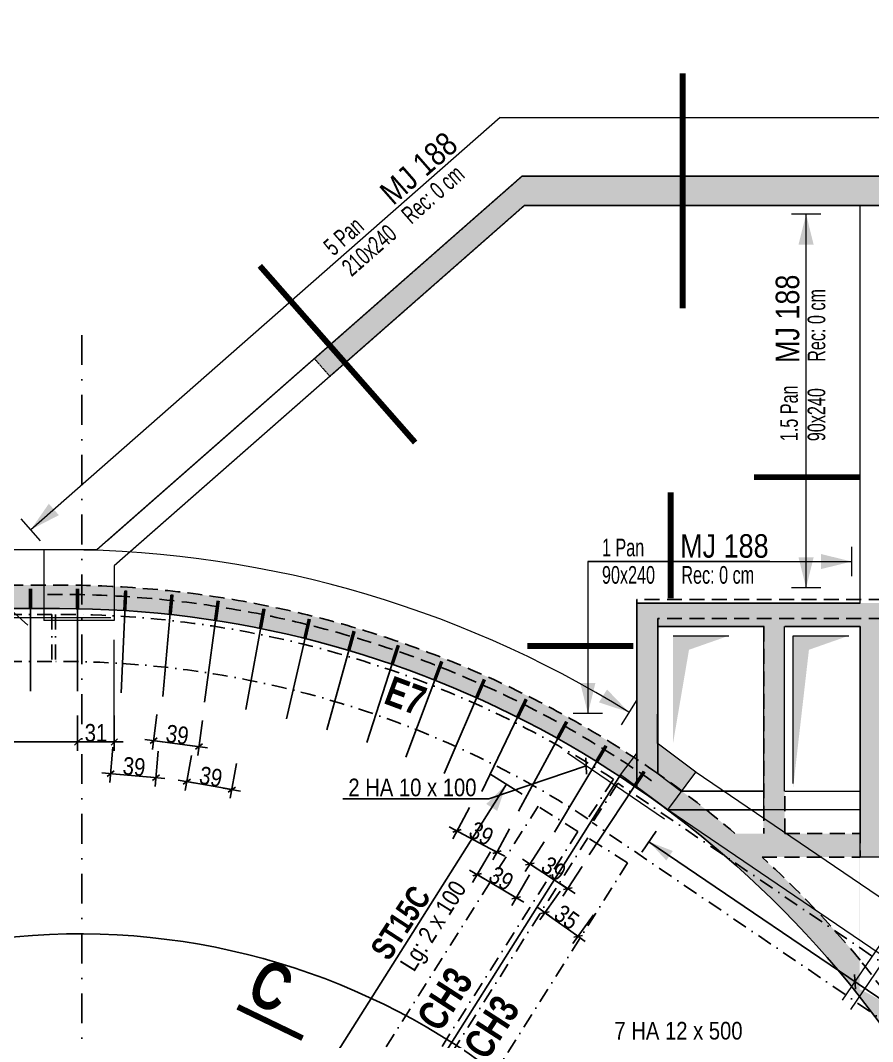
# Model space of a CAD drawing. Header units: metres. Extents: x 33574 to 39801, y -147554 to -143354.
# Drawn here: x 37489 to 38213, y -145868 to -144999 of the extents above; entities that cross this region are included whole.
import ezdxf
from ezdxf.enums import TextEntityAlignment as Align

# ---------------------------------------------------------------- set-up
doc = ezdxf.new("R2010")
doc.units = ezdxf.units.M
doc.header["$PDMODE"] = 65
for name, pattern in [('CACHEx2', [19.049999999999997, 12.7, -6.35]), ('INTERROMPU2', [9.524999999999999, 6.35, -3.175]), ('TIRETPTX2', [50.8, 25.4, -12.7, 0, -12.7])]:
    doc.linetypes.add(name, pattern=pattern)
for name, color, linetype in [('01_cote_gen', 4, 'Continuous'), ('01_isolant ext', 2, 'TIRETPTX2'), ('01_linteaux', 3, 'Continuous'), ('01_murs_coup', 5, 'Continuous'), ('01_murs_sup', 2, 'INTERROMPU2'), ('01_poch_murs', 251, 'Continuous'), ('01_texte', 230, 'Continuous'), ('AA_COTES', 2, 'Continuous')]:
    doc.layers.add(name, color=color, linetype=linetype)
doc.layers.add('C ANNOTATIONS-prestations', color=7, linetype='Continuous', lineweight=5)
doc.styles.add('ARIAL NA', font='ARIALN.TTF')
doc.styles.add('impact', font='impact.ttf')
doc.styles.add('PATIO', font='ARIALN.TTF')
doc.styles.add('STYLE2', font='ARIALN.TTF')
doc.dimstyles.new('JB50', dxfattribs={"dimscale": 0.1, "dimtxt": 150, "dimasz": 15, "dimexe": 0.1, "dimexo": 0.1, "dimgap": 0.09, "dimtad": 1, "dimdec": 1, "dimdsep": 46, "dimtxsty": 'STYLE2', "dimblk1": 'BOND_G', "dimblk2": 'BOND_D', "dimsah": 1, "dimcen": 1.5, "dimdle": 0.01, "dimse1": 1, "dimse2": 1, "dimclrd": 4, "dimclre": 2, "dimclrt": 6, "dimazin": 2, "dimtfac": 2.333333333333333, "dimtdec": 1, "dimtix": 1, "dimtmove": 2, "dimatfit": 3, "dimldrblk": 'BOND_G', "dimfxl": 1, "dimtolj": 1, "dimtzin": 0, "dimarcsym": 0})
pattern_1 = [(135, (1211.661501504375, -135886.3766936216), (-11.22532015133644, 8.881784197001252e-16), [7.9375, -7.9375])]

# ---------------------------------------------------------------- blocks, each defined once
blk = doc.blocks.new('BOND_G')
at = {"layer": 'AA_COTES', "color": 0}
for p, q in [((0, -5), (0, 14.99999999999999)), ((5, 0), (-5, 0)), ((1.767766952966312, 1.767766952966312), (-1.767766952966426, -1.767766952966426))]:
    blk.add_line(p, q, dxfattribs=at)
blk = doc.blocks.new('BOND_D')
at = {"layer": 'AA_COTES', "color": 0}
for p, q in [((5, 0), (-5, 0)), ((-1.767766952966312, -1.767766952966312), (1.767766952966426, 1.767766952966426)), ((0, 5), (0, -15))]:
    blk.add_line(p, q, dxfattribs=at)
blk = doc.blocks.new('*D352')
at = {"layer": '01_cote_gen', "color": 4, "lineweight": -2, "transparency": 16777216}
blk.add_line((37961.86803673501, -145777.2221857964), (37936.07019802319, -145758.8036178509), dxfattribs=at)
at = {"layer": 'DEFPOINTS', "color": 0, "lineweight": 0, "transparency": 16777216}
for p in [(37985.71018617513, -145686.6942321989), (38013.94960392883, -145706.8559845242), (37934.84940850225, -145757.932025661)]:
    blk.add_point(p, dxfattribs=at)
at = {"layer": '01_cote_gen', "color": 4, "lineweight": -2, "transparency": 16777216, "xscale": 1.5, "yscale": 1.5, "zscale": 1.5}
for name, p, rotation in [('BOND_D', (37934.84940850225, -145757.932025661), 144.4747652420987), ('BOND_G', (37963.08882625595, -145778.0937779863), 324.4747652420987)]:
    blk.add_blockref(name, p, dxfattribs=dict(at, rotation=rotation))
at = {"layer": '01_cote_gen', "color": 6, "lineweight": 0, "transparency": 16777216, "insert": (37953.42446121715, -145761.7725555557), "char_height": 15, "attachment_point": 5, "rotation": 324.4747652420987, "style": 'STYLE2'}
blk.add_mtext('\\A1;35', dxfattribs=at)
blk = doc.blocks.new('*D353')
at = {"layer": '01_cote_gen', "color": 4, "lineweight": -2, "transparency": 16777216}
blk.add_line((37953.02497987728, -145736.7204692003), (37923.32100786306, -145717.3540838505), dxfattribs=at)
at = {"layer": 'DEFPOINTS', "color": 0, "lineweight": 0, "transparency": 16777216}
for p in [(37973.32435773886, -145637.9129558786), (38005.54138489522, -145658.9178020465), (37922.06448029199, -145716.5348534414)]:
    blk.add_point(p, dxfattribs=at)
at = {"layer": '01_cote_gen', "color": 4, "lineweight": -2, "transparency": 16777216, "xscale": 1.5, "yscale": 1.5, "zscale": 1.5}
for name, p, rotation in [('BOND_D', (37922.06448029199, -145716.5348534414), 146.8964676668172), ('BOND_G', (37954.28150744834, -145737.5396996093), 326.8964676668172)]:
    blk.add_blockref(name, p, dxfattribs=dict(at, rotation=rotation))
at = {"layer": '01_cote_gen', "color": 6, "lineweight": 0, "transparency": 16777216, "insert": (37942.36067842851, -145720.6142469988), "char_height": 15, "attachment_point": 5, "rotation": 326.8964676668173, "style": 'STYLE2'}
blk.add_mtext('\\A1;39', dxfattribs=at)
blk = doc.blocks.new('*D354')
at = {"layer": '01_cote_gen', "color": 4, "lineweight": -2, "transparency": 16777216}
blk.add_line((37909.16623249025, -145744.5232393759), (37878.57659323331, -145726.4648296545), dxfattribs=at)
at = {"layer": 'DEFPOINTS', "color": 0, "lineweight": 0, "transparency": 16777216}
for p in [(37945.65705329279, -145609.8847695616), (37978.83011130814, -145629.4682850232), (37877.2848838541, -145725.7022767844)]:
    blk.add_point(p, dxfattribs=at)
at = {"layer": '01_cote_gen', "color": 4, "lineweight": -2, "transparency": 16777216, "xscale": 1.5, "yscale": 1.5, "zscale": 1.5}
for name, p, rotation in [('BOND_D', (37877.2848838541, -145725.7022767844), 149.4447773446057), ('BOND_G', (37910.45794186946, -145745.285792246), 329.4447773446057)]:
    blk.add_blockref(name, p, dxfattribs=dict(at, rotation=rotation))
at = {"layer": '01_cote_gen', "color": 6, "lineweight": 0, "transparency": 16777216, "insert": (37897.76937715081, -145728.8911650889), "char_height": 15, "attachment_point": 5, "rotation": 329.4447773446057, "style": 'STYLE2'}
blk.add_mtext('\\A1;39', dxfattribs=at)
blk = doc.blocks.new('*D355')
at = {"layer": '01_cote_gen', "color": 4, "lineweight": -2, "transparency": 16777216}
blk.add_line((37892.92386058018, -145705.8018403956), (37861.53712863813, -145689.1020683229), dxfattribs=at)
at = {"layer": 'DEFPOINTS', "color": 0, "lineweight": 0, "transparency": 16777216}
for p in [(37911.62186869767, -145591.7758493261), (37945.65705329278, -145609.8847695616), (37860.2129023116, -145688.3974942415)]:
    blk.add_point(p, dxfattribs=at)
at = {"layer": '01_cote_gen', "color": 4, "lineweight": -2, "transparency": 16777216, "xscale": 1.5, "yscale": 1.5, "zscale": 1.5}
for name, p, rotation in [('BOND_D', (37860.2129023116, -145688.3974942415), 151.9841334175832), ('BOND_G', (37894.24808690671, -145706.506414477), 331.9841334175832)]:
    blk.add_blockref(name, p, dxfattribs=dict(at, rotation=rotation))
at = {"layer": '01_cote_gen', "color": 6, "lineweight": 0, "transparency": 16777216, "insert": (37880.83208699166, -145690.6828670818), "char_height": 15, "attachment_point": 5, "rotation": 331.9841334175832, "style": 'STYLE2'}
blk.add_mtext('\\A1;39', dxfattribs=at)
blk = doc.blocks.new('*D360')
at = {"layer": '01_cote_gen', "color": 4, "lineweight": -2, "transparency": 16777216}
blk.add_line((37567.34551352389, -145612.7656029318), (37539.12437270007, -145612.7656029318), dxfattribs=at)
at = {"layer": 'DEFPOINTS', "color": 0, "lineweight": 0, "transparency": 16777216}
for p in [(37568.84551352389, -145509.38629484), (37537.62437270007, -145525.941305963), (37537.62437270007, -145612.7656029318)]:
    blk.add_point(p, dxfattribs=at)
at = {"layer": '01_cote_gen', "color": 4, "lineweight": -2, "transparency": 16777216, "xscale": 1.5, "yscale": 1.5, "zscale": 1.5, "rotation": 180}
blk.add_blockref('BOND_D', (37537.62437270007, -145612.7656029318), dxfattribs=at)
at = {"layer": '01_cote_gen', "color": 4, "lineweight": -2, "transparency": 16777216, "xscale": 1.5, "yscale": 1.5, "zscale": 1.5}
blk.add_blockref('BOND_G', (37568.84551352389, -145612.7656029318), dxfattribs=at)
at = {"layer": '01_cote_gen', "color": 6, "lineweight": 0, "transparency": 16777216, "insert": (37553.23494311198, -145605.098008116), "char_height": 15, "attachment_point": 5, "style": 'STYLE2'}
blk.add_mtext('\\A1;31', dxfattribs=at)
blk = doc.blocks.new('*D361')
at = {"layer": '01_cote_gen', "color": 4, "lineweight": -2, "transparency": 16777216}
blk.add_line((37536.12437270007, -145612.7656029318), (36939.12437270005, -145612.7656029318), dxfattribs=at)
at = {"layer": 'DEFPOINTS', "color": 0, "lineweight": 0, "transparency": 16777216}
for p in [(36937.62437270005, -145515.9726111051), (37537.62437270007, -145531.478282251), (36937.62437270005, -145612.7656029318)]:
    blk.add_point(p, dxfattribs=at)
at = {"layer": '01_cote_gen', "color": 4, "lineweight": -2, "transparency": 16777216, "xscale": 1.5, "yscale": 1.5, "zscale": 1.5, "rotation": 180}
blk.add_blockref('BOND_D', (36937.62437270005, -145612.7656029318), dxfattribs=at)
at = {"layer": '01_cote_gen', "color": 4, "lineweight": -2, "transparency": 16777216, "xscale": 1.5, "yscale": 1.5, "zscale": 1.5}
blk.add_blockref('BOND_G', (37537.62437270007, -145612.7656029318), dxfattribs=at)
at = {"layer": '01_cote_gen', "color": 6, "lineweight": 0, "transparency": 16777216, "insert": (37256.31513131836, -145605.098008116), "char_height": 15, "attachment_point": 5, "style": 'STYLE2'}
blk.add_mtext('\\A1;15x40', dxfattribs=at)
blk = doc.blocks.new('*D362')
at = {"layer": '01_cote_gen', "color": 4, "lineweight": -2, "transparency": 16777216}
blk.add_line((37602.81832350318, -145642.9491578297), (37567.23206705535, -145639.8665457558), dxfattribs=at)
at = {"layer": 'DEFPOINTS', "color": 0, "lineweight": 0, "transparency": 16777216}
for p in [(37577.74839591766, -145501.082927745), (37616.32345982516, -145504.4244412848), (37565.73766332552, -145639.7370950228)]:
    blk.add_point(p, dxfattribs=at)
at = {"layer": '01_cote_gen', "color": 4, "lineweight": -2, "transparency": 16777216, "xscale": 1.5, "yscale": 1.5, "zscale": 1.5}
for name, p, rotation in [('BOND_D', (37565.73766332552, -145639.7370950228), 175.049187790571), ('BOND_G', (37604.31272723302, -145643.0786085626), 355.049187790571)]:
    blk.add_blockref(name, p, dxfattribs=dict(at, rotation=rotation))
at = {"layer": '01_cote_gen', "color": 6, "lineweight": 0, "transparency": 16777216, "insert": (37585.68691245863, -145633.7688635983), "char_height": 15, "attachment_point": 5, "rotation": 355.04918779057095, "style": 'STYLE2'}
blk.add_mtext('\\A1;39', dxfattribs=at)
blk = doc.blocks.new('*D363')
at = {"layer": '01_cote_gen', "color": 4, "lineweight": -2, "transparency": 16777216}
blk.add_line((37639.25003725304, -145616.5638594317), (37603.65273712875, -145611.8644678828), dxfattribs=at)
at = {"layer": 'DEFPOINTS', "color": 0, "lineweight": 0, "transparency": 16777216}
for p in [(37616.32345982516, -145504.4244412848), (37654.89495467005, -145509.5164723172), (37602.16563976845, -145611.6681481411)]:
    blk.add_point(p, dxfattribs=at)
at = {"layer": '01_cote_gen', "color": 4, "lineweight": -2, "transparency": 16777216, "xscale": 1.5, "yscale": 1.5, "zscale": 1.5}
for name, p, rotation in [('BOND_D', (37602.16563976845, -145611.6681481411), 172.4795628532207), ('BOND_G', (37640.73713461334, -145616.7601791734), 352.4795628532207)]:
    blk.add_blockref(name, p, dxfattribs=dict(at, rotation=rotation))
at = {"layer": '01_cote_gen', "color": 6, "lineweight": 0, "transparency": 16777216, "insert": (37622.45492068026, -145606.6125236503), "char_height": 15, "attachment_point": 5, "rotation": 352.47956285322067, "style": 'STYLE2'}
blk.add_mtext('\\A1;39', dxfattribs=at)
blk = doc.blocks.new('*D364')
at = {"layer": '01_cote_gen', "color": 4, "lineweight": -2, "transparency": 16777216}
blk.add_line((37667.1963864756, -145653.0603225094), (37631.98669906361, -145646.7939106034), dxfattribs=at)
at = {"layer": 'DEFPOINTS', "color": 0, "lineweight": 0, "transparency": 16777216}
for p in [(37654.89495467006, -145509.5164723171), (37693.05822963236, -145516.3085462653), (37630.50990528845, -145646.5310795823)]:
    blk.add_point(p, dxfattribs=at)
at = {"layer": '01_cote_gen', "color": 4, "lineweight": -2, "transparency": 16777216, "xscale": 1.5, "yscale": 1.5, "zscale": 1.5}
for name, p, rotation in [('BOND_D', (37630.50990528845, -145646.5310795823), 169.9084993854391), ('BOND_G', (37668.67318025076, -145653.3231535305), 349.9084993854391)]:
    blk.add_blockref(name, p, dxfattribs=dict(at, rotation=rotation))
at = {"layer": '01_cote_gen', "color": 6, "lineweight": 0, "transparency": 16777216, "insert": (37650.93506395284, -145642.3781456934), "char_height": 15, "attachment_point": 5, "rotation": 349.9084993854391, "style": 'STYLE2'}
blk.add_mtext('\\A1;39', dxfattribs=at)

msp = doc.modelspace()

# ---------------------------------------------------------------- hatches: boundary and pattern name
at = {"layer": '01_murs_sup', "ltscale": 3}
h = msp.add_hatch(dxfattribs=at)
h.set_pattern_fill('DASH', color=256, scale=2.5, angle=135)
h.set_pattern_definition(pattern_1)
edge = h.paths.add_edge_path()
edge.add_line((38619.85975942877, -145131.6349017622), (38592.8597559124, -145131.6349017622))
edge.add_line((38592.8597559124, -145131.6349017622), (38592.85976770975, -144596.6220185353))
edge.add_arc((38581.83640637679, -144567.6481422858), 30.99999999998138, 200.7835595957978, 290.8297495042634, ccw=False)
edge.add_line((38552.85365288442, -144578.6481422858), (38460.81915986918, -144578.6481422858))
edge.add_arc((38431.8364063768, -144567.6481422858), 31.00000000000336, 200.7835595958433, 339.2164404041567, ccw=False)
edge.add_line((38402.85365288442, -144578.6481422858), (38310.81915986918, -144578.6481422858))
edge.add_arc((38281.8364063768, -144567.6481422858), 31.00000000000336, 200.7835595958433, 339.2164404041567, ccw=False)
edge.add_line((38252.85365288442, -144578.6481422858), (38160.81915986918, -144578.6481422858))
edge.add_arc((38131.8364063768, -144567.6481422858), 30.99999999999303, 201.3118853197231, 339.21644040420693, ccw=False)
edge.add_line((38102.95631485799, -144578.9149215001), (38011.01984804115, -144579.7669164767))
edge.add_arc((37981.92120965551, -144569.0772371503), 31.00000000000605, 205.0617590903189, 339.8286810938205, ccw=False)
edge.add_arc((38055.65423624864, -145780.6175167353), 1202.726036363769, 94.85607431748207, 99.19121332791286)
edge.add_arc((37833.10268825421, -144587.4697053421), 30.99999999999447, 212.034883978377, 349.0964430106714, ccw=False)
edge.add_arc((38055.6542362488, -145780.6175167352), 1202.726036363719, 101.9401136610933, 106.2742133279193)
edge.add_arc((37687.67754987871, -144624.0173050652), 30.9999999999968, 219.1178839784031, 356.17944301063665, ccw=False)
edge.add_arc((38055.65423624883, -145780.6175167352), 1202.726036363716, 109.0231136610926, 113.3572133279185)
edge.add_arc((37547.86878998945, -144678.217937674), 30.99999999974383, -3.228137757105287e-10, 3.262443010306697, ccw=False)
edge.add_arc((37547.8687899892, -144678.2179376741), 31, -106.92223189973828, 0, ccw=False)
edge.add_line((37538.8455135238, -144707.8756598023), (37538.8455135238, -144722.341862265))
edge.add_arc((38055.65423624888, -145780.6175167352), 1177.726036363744, 92.05394913478762, 116.028561673013, ccw=False)
edge.add_line((38013.44394914911, -144603.6481422858), (38572.85976755482, -144603.6481422858))
edge.add_line((38572.85976755482, -144603.6481422858), (38572.8597559124, -145131.6349014186))
edge.add_line((38572.8597559124, -145131.6349014186), (38387.86683301943, -145131.6349014186))
edge.add_line((38387.86683301943, -145131.6349014186), (38387.86395860227, -145494.6348953786))
edge.add_line((38387.86395860227, -145494.6348953786), (38012.60975566173, -145494.6348953786))
edge.add_line((38012.60975566173, -145494.6348953786), (38012.60975566173, -145627.4040440309))
edge.add_arc((37522.36195200062, -146364.8041766384), 885.4952651279937, 54.972460644416515, 56.382736305045626, ccw=False)
edge.add_line((38030.60975566173, -145639.6931267724), (38030.60975566173, -145514.6348953786))
edge.add_line((38030.60975566173, -145514.6348953786), (38120.60975558187, -145514.6348953786))
edge.add_line((38120.60975558187, -145514.6348953786), (38120.60975558187, -145690.6348835175))
edge.add_line((38120.60975558187, -145690.6348835175), (38096.46789063645, -145690.6348835175))
edge.add_arc((37522.3619519998, -146364.8041766382), 885.4952651283348, 49.58310368497262, 54.97246064434233)
edge.add_arc((37522.36195199977, -146364.8041766383), 885.4952651284469, 54.9724606443451, 88.93337311106023)
edge.add_line((37538.8455135238, -145479.4623461771), (37538.8455135238, -145499.4658924054))
edge.add_arc((37522.36195199974, -146364.8041766384), 865.4952651284898, 31.885060788713417, 88.90872238282088, ccw=False)
edge.add_line((38257.26215444713, -145907.6349012024), (38387.86068825978, -145907.634901203))
edge.add_line((38387.86068825978, -145907.634901203), (38387.85705872715, -146365.9957603085))
edge.add_line((38387.85705872715, -146365.9957603085), (38407.85951696527, -146365.9957603085))
edge.add_line((38407.85951696527, -146365.9957603085), (38407.85951696527, -145758.6903359441))
edge.add_line((38407.85951696527, -145758.6903359441), (38602.45553037126, -145758.6903359441))
edge.add_line((38602.45553037126, -145758.6903359441), (38602.45553037126, -145740.6903359441))
edge.add_line((38602.45553037126, -145740.6903359441), (38407.85951696527, -145740.6903359441))
edge.add_line((38407.85951696527, -145740.6903359441), (38407.85951696527, -145147.6349014186))
edge.add_line((38407.85951696527, -145147.6349014186), (38619.85975942877, -145147.6349014186))
edge.add_line((38619.85975942877, -145147.6349014186), (38619.85975942877, -145131.6349017622))
edge = h.paths.add_edge_path(flags=16)
edge.add_line((38387.86380023217, -145507.6348953786), (38387.86108262614, -145692.597199733))
edge.add_line((38387.86108262614, -145692.597199733), (38387.86165855697, -145692.5985063117))
edge.add_line((38387.86165855697, -145692.5985063117), (38387.86298066453, -145710.6361900963))
edge.add_line((38387.86298066453, -145710.6361900963), (38387.86224820535, -145710.6348835175))
edge.add_line((38387.86224820535, -145710.6348835175), (38387.86084662988, -145887.634901203))
edge.add_line((38387.86084662988, -145887.634901203), (38268.29180603761, -145887.6349012025))
edge.add_arc((38147.56387337932, -145944.94630127), 133.6406760744734, 25.39440870109206, 65.71043163573019)
edge.add_line((38202.53675377985, -145823.1357404712), (38202.53676413976, -145710.6348835175))
edge.add_line((38202.53676413976, -145710.6348835175), (38202.85976380173, -145710.6348835175))
edge.add_line((38202.85976380173, -145710.6348835175), (38202.85975573682, -145798.2138452048))
edge.add_arc((37522.36195199987, -146364.8041766384), 885.4952651284403, 39.78115613019892, 47.62597131948492)
edge.add_line((38119.15705963951, -145710.6348835175), (38202.85976380173, -145710.6348835175))
edge.add_line((38202.85976380173, -145710.6348835175), (38202.85976564348, -145690.6348835175))
edge.add_line((38202.85976564348, -145690.6348835175), (38138.60975590135, -145690.6348835175))
edge.add_line((38138.60975590135, -145690.6348835175), (38138.60975558187, -145690.6348835175))
edge.add_line((38138.60975558187, -145690.6348835175), (38138.60975558187, -145514.6348953786))
edge.add_line((38138.60975558187, -145514.6348953786), (38202.85978185086, -145514.6348953786))
edge.add_line((38202.85978185086, -145514.6348953786), (38202.85976564419, -145710.5971997362))
edge.add_line((38202.85976564419, -145710.5971997362), (38222.8597656442, -145710.5971997362))
edge.add_line((38222.8597656442, -145710.5971997362), (38222.85978185086, -145507.6348953786))
edge.add_line((38222.85978185086, -145507.6348953786), (38387.86380023217, -145507.6348953786))
h.paths.add_polyline_path([(38387.86683301943, -145131.6349015173), (37915.56930421361, -145131.6349015173), (37738.97997833929, -145286.8598370758), (37752.18420836882, -145301.8814318423), (37917.42175079962, -145156.6349015173), (38387.86663505682, -145156.6349015173)], flags=17)
h = msp.add_hatch(dxfattribs=at)
h.set_pattern_fill('DASH', color=256, scale=2.5, angle=135)
h.set_pattern_definition(pattern_1)
edge = h.paths.add_edge_path()
edge.add_line((37538.8455135238, -144722.341862265), (37538.8455135238, -144707.8756598023))
edge.add_arc((37547.86878998917, -144678.2179376741), 30.99999999998815, 226.2008839784407, 253.07776810030668, ccw=False)
edge.add_arc((38055.65423624868, -145780.6175167351), 1202.72603636355, 116.1061136610875, 120.4402133279125)
edge.add_arc((37415.81029081325, -144749.2443462307), 30.99999999999435, 0, 10.345443010625615, ccw=False)
edge.add_arc((37415.81029081324, -144749.2443462307), 30.99999999999636, -126.71611602166251, 5.377387424232438e-11, ccw=False)
edge.add_arc((38055.65423624893, -145780.6175167352), 1202.726036363755, 123.1891136610932, 127.5232133279169)
edge.add_arc((37293.51764339537, -144836.0124642499), 31.00000000004408, 0, 17.428443010622175, ccw=False)
edge.add_arc((37293.51764339542, -144836.0124642499), 30.99999999999636, -119.63311602164868, 0, ccw=False)
edge.add_arc((38055.65423624888, -145780.6175167352), 1202.726036363712, 130.2721136610881, 134.6062133279121)
edge.add_arc((37182.85738390327, -144937.1979616602), 31.00000000004577, -5.377387424232438e-11, 24.511443010564506, ccw=False)
edge.add_arc((37182.85738390332, -144937.1979616602), 31, -112.55011602162091, 0, ccw=False)
edge.add_arc((38055.6542362487, -145780.6175167352), 1202.726036363611, 137.3551136610777, 141.6892133279013)
edge.add_arc((37085.51850493808, -145051.2564578753), 31.00000000001319, 0, 31.59444301060978, ccw=False)
edge.add_arc((37085.5185049381, -145051.2564578753), 31.00000000000364, -105.46711602161918, 0, ccw=False)
edge.add_arc((38055.65423624857, -145780.6175167352), 1202.726036363478, 144.4381136610719, 148.772213327895)
edge.add_arc((37002.98667666827, -145176.4470934655), 31.00000000002467, -5.377387424232438e-11, 38.677443010546426, ccw=False)
edge.add_arc((37002.98667666831, -145176.4470934655), 30.99999999999272, -98.38411602166099, 0, ccw=False)
edge.add_arc((38055.65423624884, -145780.6175167351), 1202.726036363665, 151.5211136610797, 155.8552133279022)
edge.add_arc((36936.52157124675, -145310.8591006611), 31.00000000002007, 0, 45.76044301059147, ccw=False)
edge.add_arc((36936.52157124676, -145310.8591006611), 31, -91.30111602162748, 5.377387424232438e-11, ccw=False)
edge.add_arc((38055.65423624853, -145780.6175167353), 1202.726036363444, 158.6041136610622, 160.7596099109288)
edge.add_line((36920.10729933415, -145384.2804472971), (36895.63531951005, -145465.8389103738))
edge.add_arc((36876.69702955817, -145490.3815502827), 30.99999999998894, 5.377387424232438e-11, 52.34448233653029, ccw=False)
edge.add_arc((36876.69702955814, -145490.3815502826), 31.00000000001091, -85.74869509532238, 0, ccw=False)
edge.add_line((36878.99509683355, -145521.2962536906), (36863.80899557172, -145571.9074052174))
edge.add_arc((36844.65484696918, -145596.2819532402), 31.00000000002931, 0, 51.838823286970694, ccw=False)
edge.add_arc((36844.65484696921, -145596.2819532402), 30.99999999998909, -85.24303604581559, 0, ccw=False)
edge.add_line((36847.22565630422, -145627.1751715795), (36820.6599948077, -145715.7113071045))
edge.add_arc((36801.21439709822, -145739.853981557), 31.00000000000053, 0, 51.15046554258652, ccw=False)
edge.add_arc((36801.21439709823, -145739.853981557), 30.99999999998909, -84.55467830142197, 0, ccw=False)
edge.add_line((36804.15616646777, -145770.7140851371), (36777.50959882752, -145859.519858868))
edge.add_arc((36757.77394722726, -145883.4260098738), 30.99999999998018, 0, 50.45872493290841, ccw=False)
edge.add_arc((36757.77394722725, -145883.4260098738), 30.99999999999272, -83.86293769173221, 0, ccw=False)
edge.add_line((36761.08807184747, -145914.2483488182), (36734.35778654428, -146003.3331307851))
edge.add_arc((36714.33349735626, -146026.9980381906), 30.99999999998639, -5.377387424232438e-11, 49.763448720829786, ccw=False)
edge.add_arc((36714.33349735627, -146026.9980381907), 31, -83.16766147967297, 5.377387424232438e-11, ccw=False)
edge.add_line((36718.02139353024, -146057.7778923458), (36691.41124605946, -146146.4622875422))
edge.add_arc((36672.54588323079, -146171.061029082), 30.9999999999954, 0, 52.514539147360324, ccw=False)
edge.add_arc((36672.54588323079, -146171.061029082), 30.99999999999272, 274.06371430914675, 359.9999999999462, ccw=False)
edge.add_line((36674.74272135756, -146201.9830908219), (36648.2627694271, -146290.1353148722))
edge.add_arc((36629.38982455987, -146314.7282397092), 30.99999999999541, 0, 52.49687685459321, ccw=False)
edge.add_arc((36629.38982455985, -146314.7282397092), 31.00000000001455, -70.8742860169134, 0, ccw=False)
edge.add_line((36639.54672510597, -146344.0171005832), (36640.07824653362, -146365.9957603085))
edge.add_line((36640.07824653362, -146365.9957603085), (36665.08555599998, -146365.9957603085))
edge.add_line((36665.08555599998, -146365.9957603085), (36664.0791750752, -146324.3814381961))
edge.add_line((36664.0791750752, -146324.3814381961), (36911.92182545811, -145499.3089115099))
edge.add_line((36911.92182545811, -145499.3089115099), (37522.36195199976, -145499.3089115099))
edge.add_arc((37522.36195199928, -146364.8041766383), 865.4952651284111, 88.9087223827907, 89.99999999996851, ccw=False)
edge.add_line((37538.8455135238, -145499.4658924054), (37538.8455135238, -145479.4623461771))
edge.add_arc((37528.64075662712, -145915.1303716551), 435.7875233266934, 88.65819253990759, 90.82554326156212)
edge.add_line((37522.36195199975, -145479.3880830261), (36917.92960398343, -145479.3880830261))
edge.add_line((36917.92960398343, -145479.3880830261), (36945.68964092802, -145386.8952620134))
edge.add_arc((38055.65423624888, -145780.6175167353), 1177.726036363767, 116.0285616730126, 160.4695873568512, ccw=False)
at = {"layer": '01_poch_murs', "ltscale": 3}
h = msp.add_hatch(color=256, dxfattribs=at)
h.dxf.hatch_style = 1
edge = h.paths.add_edge_path()
edge.add_arc((37522.36195199276, -146364.8041766379), 885.4952651319786, 56.38273630460678, 56.56314083242221)
edge.add_line((38010.28551220125, -145625.8640816609), (37999.18412463579, -145640.7719469397))
edge.add_line((37999.18412463579, -145640.7719469397), (38012.60975566173, -145650.7695643412))
edge.add_line((38012.60975566173, -145650.7695643412), (38012.60975566173, -145627.4040440309))
edge = h.paths.add_edge_path()
edge.add_line((38012.60975566173, -145622.7428944959), (38010.28551220126, -145625.8640816609))
edge.add_arc((37522.36195199273, -146364.804176638), 885.4952651320452, 56.38273630460708, 56.56314083242262, ccw=False)
edge.add_line((38012.60975566173, -145627.4040440309), (38012.60975566173, -145622.7428944959))
edge = h.paths.add_edge_path()
edge.add_line((38030.60975566173, -145614.3012734213), (38030.60975566173, -145639.6931267724))
edge.add_arc((37522.36195199985, -146364.8041766383), 885.4952651283168, 53.32617999606367, 54.97246064437019, ccw=False)
edge.add_line((38051.23173085088, -145654.593910884), (38063.17690548205, -145638.5529382504))
edge.add_line((38063.17690548205, -145638.5529382504), (38053.49100623754, -145631.274333239))
edge.add_line((38053.49100623754, -145631.274333239), (38053.39503287463, -145647.4377314499))
edge.add_line((38053.39503287463, -145647.4377314499), (38053.39503324409, -145631.2687058805))
edge.add_line((38053.39503324409, -145631.2687058805), (38030.60975566173, -145614.3012734213))

# ---------------------------------------------------------------- linework, layer by layer
at = {"layer": '01_cote_gen', "lineweight": 0}
msp.add_line((37568.84551352389, -145590.2656029318), (37568.84551352389, -145525.794595858), dxfattribs=at)
at = {"layer": '01_isolant ext'}
msp.add_line((37541.36307106494, -145266.7467741369), (37541.36240037759, -147465.2447464801), dxfattribs=at)
at = {"layer": '01_isolant ext', "ltscale": 0.5}
for p, q in [((37515.84611175145, -145504.3089115099), (36915.84611175142, -145504.3089115099)), ((37515.84611175145, -145504.3089115099), (37515.84609954879, -145544.3089115099)), ((37518.84611174926, -145504.3160941094), (37518.84609954649, -145544.3164443228)), ((37515.84609954879, -145544.3089115099), (36915.84609954876, -145544.3089115099)), ((37993.18983190448, -145644.5450504821), (37971.30346487978, -145678.0261935086)), ((37996.96584057035, -145647.9067282653), (37975.07586791416, -145681.3933870845)), ((38381.32340667924, -145909.2363611679), (37996.96584057035, -145647.9067282653)), ((37704.69840096011, -146022.9607739634), (37929.09380725221, -145667.5015572265)), ((37962.91788009116, -145688.854123737), (37929.09380725224, -145667.5015572265)), ((37738.52247379904, -146044.3133404739), (37962.91788009117, -145688.854123737)), ((38358.83297803097, -145942.3147622661), (37975.07586791415, -145681.3933870845)), ((37746.97849200877, -146049.6514821015), (37971.37389830088, -145694.1922653646)), ((38005.19797113985, -145715.5448318751), (37971.37389830089, -145694.1922653646)), ((37780.80256484771, -146071.004048612), (38005.19797113982, -145715.5448318751))]:
    msp.add_line(p, q, dxfattribs=at)
at = {"layer": '01_isolant ext'}
msp.add_arc((38055.65423656178, -145780.6175165098), 1213.726036363743, 91.99092271833617, 160.6105502048303, dxfattribs=at)
at = {"layer": '01_isolant ext', "ltscale": 0.5}
for radius, start, end in [(860.4952651284611, 56.82766200845811, 90.23410165801813), (820.4952651284611, 56.82766200845684, 90.24551527839145)]:
    msp.add_arc((37522.36195199976, -146364.8041766383), radius, start, end, dxfattribs=at)
at = {"layer": '01_linteaux', "ltscale": 0.01}
for p, q in [((37497.62437270003, -145569.4434931808), (37497.62437270006, -145482.4391187453)), ((37537.62437270005, -145569.4434931808), (37537.62437270008, -145482.4391187453)), ((37574.6078577931, -145571.0124424029), (37578.51123532157, -145484.0969886601)), ((37610.0487082019, -145574.1426418645), (37617.84759840016, -145487.4898747455)), ((37645.4986260628, -145578.8829556409), (37657.1773282517, -145492.6673139269)), ((37680.55924699644, -145585.1836174672), (37696.09423459316, -145499.5787800167)), ((37715.27065681883, -145593.0396140163), (37734.63063928521, -145508.2179886968)), ((37749.51416992002, -145602.4160437642), (37772.66014720755, -145518.5484786074)), ((37783.37418461059, -145613.3348883003), (37810.25954598045, -145530.5902542214)), ((37816.6335827145, -145625.7255938224), (37847.20417052297, -145544.2705539031)), ((37849.26736722302, -145639.5696228813), (37883.4616046389, -145559.5682274669)), ((37881.25000695944, -145654.8436700793), (37918.99550817515, -145576.4643291805)), ((37912.48624691967, -145671.5264567916), (37953.38934360248, -145595.5157664243)), ((37942.9271618897, -145689.5597005753), (37986.85915610065, -145616.0299275921)), ((37972.48434976281, -145708.8932589516), (38019.31411739801, -145637.9491934327))]:
    msp.add_line(p, q, dxfattribs=at)
at = {"layer": '01_linteaux'}
for p, q in [((37522.36195199976, -145499.3089115099), (36911.92182545811, -145499.3089115099)), ((38120.90975558188, -145654.593910884), (38051.23173085086, -145654.593910884)), ((38120.90975558187, -145670.6348835175), (38039.28655621838, -145670.6348835166))]:
    msp.add_line(p, q, dxfattribs=at)
at = {"layer": '01_linteaux', "lineweight": 0}
for p, q in [((38187.92355855891, -145832.4352776045), (38224.4709307499, -145778.6831652187)), ((38231.79496121552, -145785.4649206217), (38194.5246186467, -145840.2812764965))]:
    msp.add_line(p, q, dxfattribs=at)
at = {"layer": '01_linteaux', "linetype": 'CACHEx2', "lineweight": 0, "ltscale": 2, "const_width": 5, "flags": 128}
for points in [[(38051.94332937768, -145044.1349015191), (38051.94332937768, -145244.1349015191)], [(37692.5213244035, -145207.8702713861), (37824.56362469889, -145358.0862190505)], [(38202.7058137086, -145387.570831381), (38112.7058137086, -145387.570831381)], [(38041.78503246331, -145400.4947283814), (38041.78503246331, -145490.4947283814)], [(37919.91009257346, -145531.1742347385), (38009.91009257346, -145531.1742347385)]]:
    msp.add_lwpolyline(points, dxfattribs=at)
at = {"layer": '01_linteaux', "linetype": 'TIRETPTX2', "ltscale": 0.01, "flags": 128}
for points, const_width in [([(37497.62437270003, -145499.4434931808), (37497.62437270006, -145482.4391187453)], 3), ([(37537.62437270005, -145499.4434931808), (37537.62437270008, -145482.4391187453)], 3), ([(37577.74839591765, -145501.082927745), (37578.51123532157, -145484.0969886601)], 3), ([(37616.32345982516, -145504.4244412848), (37617.84759840014, -145487.4898747455)], 3), ([(37654.89495467005, -145509.5164723172), (37657.17732825171, -145492.6673139269)], 3), ([(37693.05822963236, -145516.3085462653), (37696.09423459315, -145499.5787800167)], 2.999999999999999), ([(37730.84712219579, -145524.7946601636), (37734.63063928521, -145508.2179886968)], 3), ([(37768.1367491097, -145534.9386435154), (37772.66014720754, -145518.5484786074)], 3), ([(37805.00537421685, -145546.7609321597), (37810.25954598045, -145530.5902542214)], 3), ([(37841.22982040021, -145560.1891528776), (37847.20417052293, -145544.270553903)], 3), ([(37876.77911943881, -145575.2026788027), (37883.46160463891, -145559.5682274669)], 3), ([(37911.62186869768, -145591.7758493261), (37918.99550817516, -145576.4643291805)], 3), ([(37945.65705329279, -145609.8847695616), (37953.38934360248, -145595.5157664243)], 3), ([(37978.83011130813, -145629.4682850232), (37986.85915610065, -145616.0299275921)], 3), ([(38011.04713846447, -145650.4731311911), (38019.314117398, -145637.9491934327)], 3)]:
    msp.add_lwpolyline(points, dxfattribs=dict(at, const_width=const_width))
at = {"layer": '01_linteaux'}
msp.add_arc((37522.36195199976, -146364.8041766383), 865.4952651284611, 31.88506078910411, 90, dxfattribs=at)
at = {"layer": '01_murs_coup', "linetype": 'Continuous', "lineweight": 5}
for p, q in [((37915.56930421384, -145131.6349015172), (37554.08418495378, -145449.38629484)), ((37915.56930421384, -145131.6349015172), (37562.06084079537, -145442.3746825421)), ((37915.56930421341, -145131.6349015277), (38679.0401278979, -145131.6349015008)), ((37915.56930421341, -145131.6349015277), (38679.0401278979, -145131.6349015008)), ((37917.42175079985, -145156.6349015172), (37568.84551352389, -145463.0391742584)), ((37917.42175079985, -145156.6349015172), (37580.19057305818, -145453.0666794522)), ((37917.42175080029, -145156.6349015276), (38202.85975632297, -145156.6349015176)), ((37917.42175080029, -145156.6349015276), (38202.85975632297, -145156.6349015176)), ((38202.85975633486, -145494.6348953786), (38202.85975632297, -145156.6349015176)), ((38202.85975633486, -145494.6348953786), (38202.85975632297, -145156.6349015176)), ((37508.84551352389, -145449.38629484), (37508.84551352389, -145509.38629484)), ((37554.08418495378, -145449.38629484), (37508.84551352389, -145449.38629484)), ((37568.84551352389, -145463.0391742584), (37568.84551352389, -145509.38629484)), ((38202.85975633486, -145494.6348953786), (38012.90975566173, -145494.6348953786)), ((38012.90975566173, -145494.6348953786), (38012.90975566173, -145622.7428944959)), ((37565.84611083625, -145507.3089115099), (37465.84611083624, -145507.3089115099)), ((37568.84551352389, -145509.38629484), (37508.84551352389, -145509.38629484)), ((38030.90975566173, -145514.6348953786), (38030.31219560408, -145613.8562904764)), ((38121.37316001073, -145514.6348953786), (38030.90975566173, -145514.6348953786)), ((38120.90975558187, -145670.6348835175), (38120.90975558187, -145514.6348953786)), ((38138.44635115302, -145654.593910884), (38138.44635115302, -145514.6348953786)), ((38138.90975558187, -145514.6348953786), (38202.85978185087, -145514.6348953786)), ((38138.90975558187, -145514.6348953786), (38202.85978185086, -145514.6348953786)), ((38202.85978185087, -145514.6348953786), (38138.90975558187, -145514.6348953786)), ((38202.85975634048, -145654.5939108817), (38202.85975633557, -145514.6348953786)), ((38202.85975634048, -145654.5939108817), (38202.85975633557, -145514.6348953786)), ((38063.17690548205, -145638.5529382504), (38030.31219560409, -145613.8562904764)), ((38036.67890579729, -145678.5358949195), (37953.96927944498, -145622.300560434)), ((37999.18412463579, -145640.7719469397), (38012.60975566173, -145622.7428944958)), ((38039.28655621981, -145670.6348835176), (37999.18412463579, -145640.7719469397)), ((38030.15975596428, -145639.1680119276), (38050.99743971194, -145654.908536485)), ((38039.28655621973, -145670.6348835175), (38063.17690548205, -145638.5529382504)), ((38039.28655621973, -145670.6348835175), (38012.90975566173, -145651.3766936216)), ((38138.90975558187, -145654.593910884), (38202.85975634049, -145654.5939108817)), ((38202.85975634105, -145670.6348835176), (38121.37316001073, -145670.6348835175)), ((38202.85975634246, -145710.5971997366), (38202.85975634105, -145670.6348835176)), ((38202.85975634246, -145710.5971997366), (38202.85975634105, -145670.6348835176)), ((38202.85975634247, -145710.5971997366), (38462.83776511055, -145710.5971997283)), ((38202.85975634247, -145710.5971997366), (38462.83776511055, -145710.5971997283))]:
    msp.add_line(p, q, dxfattribs=at)
msp.add_arc((38055.65423624888, -145780.6175167353), 1177.726036363743, 87.94605086509816, 160.4695873564522, dxfattribs=at)
at = {"layer": '01_murs_sup', "ltscale": 0.05}
for p, q in [((37915.56930421361, -145131.6349015173), (37738.97997833929, -145286.8598370758)), ((37915.56930421361, -145131.6349015173), (38387.85975591093, -145131.6349015173)), ((37917.42175079962, -145156.6349015173), (37752.18420836882, -145301.8814318423)), ((37917.42175079962, -145156.6349015173), (38387.85975591093, -145156.6349015173)), ((37752.18420836882, -145301.8814318423), (37738.97997833929, -145286.8598370758)), ((38012.90975566173, -145494.6348953786), (38202.85975633486, -145494.6348953786)), ((38012.90975566173, -145651.3766936216), (38012.90975566173, -145494.6348953786)), ((38012.90975566173, -145494.6348953786), (38202.85975633486, -145494.6348953786)), ((38012.90975566173, -145651.3766936216), (38012.90975566173, -145494.6348953786)), ((38012.90975566173, -145651.3766936216), (38012.90975566173, -145494.6348953786)), ((38030.90975566173, -145514.6348953786), (38120.90975558187, -145514.6348953786)), ((38030.90975566173, -145639.6931267724), (38030.90975566173, -145514.6348953786)), ((38030.90975566173, -145514.6348953786), (38120.90975558187, -145514.6348953786)), ((38030.90975566173, -145514.6348953786), (38120.90975558187, -145514.6348953786)), ((38030.90975566173, -145639.6931267724), (38030.90975566173, -145514.6348953786)), ((38030.90975566173, -145639.6931267724), (38030.90975566173, -145514.6348953786)), ((38202.85978185087, -145514.6348953786), (38202.85976564349, -145690.6348835175)), ((38202.85978185087, -145514.6348953786), (38202.85976564349, -145690.6348835175))]:
    msp.add_line(p, q, dxfattribs=at)
at = {"layer": '01_murs_sup', "ltscale": 2}
for p, q in [((37510.52110163422, -145479.3880830261), (36917.90582173671, -145479.3880830261)), ((38222.85975633476, -145491.6348953785), (38012.90975566173, -145491.6348953785)), ((38012.90975566173, -145494.6348953786), (38012.90975566173, -145491.6348953785)), ((38222.85978185076, -145507.6348953786), (38030.90975566173, -145507.6348953786)), ((38030.90975566173, -145514.6348953792), (38030.90975566173, -145507.6348953786)), ((38120.90975558187, -145514.6348953786), (38120.90975558187, -145690.6348835175)), ((38202.85978185086, -145514.6348953786), (38202.8597638052, -145710.5971997366)), ((38138.90975590135, -145690.6348835175), (38138.90975590136, -145654.593910884)), ((38138.90975590135, -145690.6348835175), (38202.85976564349, -145690.6348835175)), ((38119.45705963951, -145710.6348835175), (38202.85976380174, -145710.6348835176))]:
    msp.add_line(p, q, dxfattribs=at)
at = {"layer": '01_murs_sup', "ltscale": 0.05}
msp.add_arc((38055.65423624886, -145780.6175167352), 1177.726036363743, 91.99065690944028, 160.4695873564522, dxfattribs=at)
at = {"layer": '01_murs_sup', "ltscale": 2}
for centre, radius, start, end in [((37522.37454213973, -146365.7163814364), 886.4075567225319, 55.05027097885435, 90.76620776912509), ((37522.37454213973, -146365.7163814364), 878.4075567225319, 55.05027097885435, 90.76620776912509), ((37524.0547131547, -146359.631728294), 880.4621650449571, 49.44874069445498, 54.85348249197629), ((37523.6062076603, -146361.5744307482), 882.4740970438181, 39.67169648443708, 47.52993456967151), ((36827.02900886225, -146873.599997105), 1746.243287993048, 34.37595572031283, 38.01213524220845)]:
    msp.add_arc(centre, radius, start, end, dxfattribs=at)
at = {"layer": '01_poch_murs', "lineweight": 0}
for p, q in [((38043.87247500074, -145522.4708988646), (38091.17626903881, -145522.4708988646)), ((38145.83107311191, -145648.0650440632), (38145.83107311191, -145522.4708988646)), ((38145.83107311191, -145522.4708988646), (38193.13486714998, -145522.4708988646))]:
    msp.add_line(p, q, dxfattribs=at)
for points in [[(38043.87247500074, -145613.4250277492), (38043.87247500074, -145522.4708988646), (38057.37761249672, -145534.3643757955)], [(38043.87247500074, -145522.4708988646), (38091.17626903881, -145522.4708988646), (38057.37761249672, -145534.3643757955)], [(38145.83107311191, -145651.9952691638), (38145.83107311191, -145522.4708988646), (38159.33621060789, -145534.3643757955)], [(38145.83107311191, -145522.4708988646), (38193.13486714998, -145522.4708988646), (38159.33621060789, -145534.3643757955)]]:
    msp.add_solid(points, dxfattribs=at)
at = {"layer": '01_texte', "linetype": 'Continuous', "lineweight": 0}
for p, q in [((37896.71774972804, -145081.6349015283), (37497.83670743443, -145432.2579291602)), ((37896.71774972804, -145081.6349015283), (38562.55296394121, -145081.6349015179)), ((38169.39880247155, -145163.8919490968), (38144.43863373084, -145163.8919490968)), ((38156.91871810119, -145481.7124121732), (38156.91871810119, -145163.8919490968)), ((37506.07620267516, -145441.6314676633), (37489.59721219372, -145422.8843906571)), ((37510.52110163422, -145449.3880830261), (37004.24929246561, -145449.3880830261)), ((38195.54344249497, -145446.859793471), (38195.54344249497, -145471.8199622117)), ((37971.3915045525, -145459.3398778449), (38195.54344249497, -145459.3398778414)), ((37971.3915045525, -145459.3398778449), (37971.39150455451, -145588.6694195992)), ((38169.39880247155, -145481.7124121732), (38144.43863373084, -145481.7124121732)), ((38012.98959311012, -145576.9649286392), (37999.7053317751, -145598.0963844421)), ((37983.8715889249, -145588.6694195992), (37958.91142018419, -145588.6694195992))]:
    msp.add_line(p, q, dxfattribs=at)
at = {"layer": '01_texte'}
for p, q in [((37971.3915045525, -145459.3398778449), (38126.0986738842, -145459.3398778449)), ((37481.61513912203, -145501.1356904556), (37495.34206280259, -145513.4821325642)), ((37969.61952070976, -145626.1768234095), (37970.25448992256, -145640.1376201983)), ((37887.32769289016, -145661.1232158163), (37969.93700531616, -145633.1572218039)), ((37541.36306043167, -146365.9952495428), (37999.18445813769, -145640.771689386)), ((37888.77919480839, -145640.3790510672), (37915.45834695728, -145657.2211496938)), ((37677.53457208894, -146004.5583786528), (37902.11877088268, -145648.8001003804)), ((37762.97660390443, -145661.1232158163), (37887.32769289016, -145661.1232158163)), ((38017.19768269067, -145706.5854355479), (38029.41670313472, -145688.6139835317)), ((38358.69519836025, -145925.6348013641), (38023.30877052835, -145697.5973892193)), ((38198.13583159007, -145810.4949815026), (38199.01833265301, -145823.0381964059))]:
    msp.add_line(p, q, dxfattribs=at)
at = {"layer": '01_texte', "const_width": 5, "flags": 128}
msp.add_lwpolyline([(37673.79729382308, -145838.0706682535), (37728.8541545082, -145864.6557909927)], dxfattribs=at)
at = {"layer": '01_texte', "linetype": 'Continuous', "lineweight": 0}
msp.add_arc((37522.37454213973, -146365.7163814364), 916.4075567225319, 58.12149897360673, 90.76620776912509, dxfattribs=at)
at = {"layer": '01_texte'}
msp.add_arc((37538.8458470257, -146365.9955027549), 590, 195.3553155423806, 180.0000249895218, dxfattribs=at)
at = {"layer": '01_texte', "linetype": 'Continuous', "lineweight": 0}
for points in [[(38156.91871810119, -145163.8919490968), (38150.45875235402, -145189.9872112567), (38156.91871810119, -145189.9872112567)], [(38156.91871810119, -145163.8919490968), (38163.37868384836, -145189.9872112567), (38156.91871810119, -145189.9872112567)], [(37497.83670743443, -145432.2579291602), (37513.17138642343, -145410.1775875653), (37517.43633010886, -145415.0295369482)], [(37497.83670743443, -145432.2579291602), (37521.7012737943, -145419.8814863312), (37517.43633010886, -145415.0295369482)], [(38195.54344249497, -145459.3398778414), (38169.44818033514, -145452.8799120942), (38169.44818033514, -145459.3398778414)], [(38156.91871810119, -145481.7124121732), (38150.45875235402, -145455.6171500134), (38156.91871810119, -145455.6171500134)], [(38156.91871810119, -145481.7124121732), (38163.37868384836, -145455.6171500134), (38156.91871810119, -145455.6171500134)], [(38195.54344249497, -145459.3398778414), (38169.44818033514, -145465.7998435886), (38169.44818033514, -145459.3398778414)], [(37971.39150455454, -145588.6694195992), (37964.93153880737, -145562.5741574394), (37971.39150455454, -145562.5741574394)], [(37971.39150455454, -145588.6694195992), (37977.85147030171, -145562.5741574394), (37971.39150455454, -145562.5741574394)], [(38006.34746244262, -145587.5306565406), (37980.8169158019, -145579.1113303876), (37984.25502850427, -145573.6422775902)], [(38006.34746244262, -145587.5306565406), (37987.69314120663, -145568.1732247929), (37984.25502850427, -145573.6422775902)]]:
    msp.add_solid(points, dxfattribs=at)
at = {"layer": '01_texte'}
for points in [[(37902.11877088284, -145648.8001003805), (37885.05237877497, -145665.5440290274), (37889.6974606766, -145668.4763908611)], [(37902.11877088269, -145648.8001003804), (37894.3425425782, -145671.4087526948), (37889.69746067651, -145668.4763908611)], [(38023.31068875916, -145697.6010685571), (38038.0862893154, -145713.5460821869), (38040.82914332704, -145709.5118873866)], [(38023.31068875913, -145697.6010685572), (38043.57199733866, -145705.4776925862), (38040.82914332704, -145709.5118873866)]]:
    msp.add_solid(points, dxfattribs=at)
at = {"layer": 'C ANNOTATIONS-prestations', "color": 2}
for p, q in [((38387.86107127526, -145859.2652299766), (38062.48764922397, -145638.0396722187)), ((38387.86068825978, -145907.634901203), (38039.28655621983, -145670.6348835176))]:
    msp.add_line(p, q, dxfattribs=at)

# ---------------------------------------------------------------- texts
at = {"layer": '01_texte', "ltscale": 5, "style": 'PATIO'}
for rotation, p in [(41.31600509068046, (37805.93272300455, -145157.0754200792)), (90, (38151.08610957316, -145290.4686015781))]:
    msp.add_text('MJ 188', height=20, rotation=rotation, dxfattribs=at).set_placement(p)
at = {"layer": '01_texte', "ltscale": 5, "style": 'PATIO', "width": 0.8}
for s, rotation, p in [('Rec: 0 cm', 41.31600509068046, (37821.29142446021, -145173.035703447)), ('5 Pan', 41.31600509068046, (37755.18751151079, -145200.0737873137)), ('210x240', 41.31600509068046, (37770.59341925677, -145217.6000877986)), ('Rec: 0 cm', 90, (38173.21354637737, -145289.4701547541)), ('1.5 Pan', 90, (38149.87873971083, -145356.9703183409)), ('90x240', 90, (38173.21354637737, -145356.9703183409))]:
    msp.add_text(s, height=15, rotation=rotation, dxfattribs=at).set_placement(p)
at = {"layer": '01_texte', "ltscale": 5, "style": 'PATIO'}
msp.add_text('MJ 188', height=20, dxfattribs=at).set_placement((38049.89407157215, -145456.0644039722))
at = {"layer": '01_texte', "ltscale": 5, "style": 'PATIO', "width": 0.8}
for s, p in [('1 Pan', (37983.39235480941, -145454.8570341099)), ('90x240', (37983.39235480941, -145478.1918407764)), ('Rec: 0 cm', (38050.89251839618, -145478.1918407764))]:
    msp.add_text(s, height=15, dxfattribs=at).set_placement(p)
at = {"layer": '01_texte', "style": 'impact'}
for s, height, rotation, p in [('E7', 25, 339.6447935050217, (37809.50418624035, -145592.2548775281)), ('CH3', 24.99999999999999, 57.17330144826679, (37866.49887382678, -145842.1278222097)), ('CH3', 24.99999999999999, 57.17330144826679, (37906.1463328282, -145866.1247035183))]:
    msp.add_text(s, height=height, rotation=rotation, dxfattribs=at).set_placement(p, align=Align.BOTTOM_CENTER)
at = {"layer": '01_texte', "style": 'ARIAL NA'}
for s, p in [('2 HA 10 x 100', (37767.81139265808, -145658.9517096316)), ('7 HA 12 x 500', (37993.9871688901, -145865.8343762027))]:
    msp.add_text(s, height=15, dxfattribs=at).set_placement(p)
at = {"layer": '01_texte'}
for s, height, rotation, style, p in [('Lg: 2 x 100', 15, 57.89117374033157, 'ARIAL NA', (37823.58951835854, -145809.1199877812)), ('ST15C', 20, 56.91776157695246, 'impact', (37802.30377142687, -145799.8511445129)), ('C', 40, 334.2256521181772, 'impact', (37679.27569163959, -145831.443098606))]:
    msp.add_text(s, height=height, rotation=rotation, dxfattribs=dict(at, style=style)).set_placement(p)

# ---------------------------------------------------------------- dimensions: what is measured, and where the dimension line sits
at = {"layer": '01_cote_gen', "lineweight": 0}
for p1, p2, distance, text, picture, middle in [((37616.32345982516, -145504.4244412848), (37577.74839591766, -145501.082927745), 139.17340191609586, '39', '*D362', (37585.68691245863, -145633.7688635983)), ((37654.89495467005, -145509.5164723172), (37616.32345982516, -145504.4244412848), 108.17419530109036, '39', '*D363', (37622.45492068026, -145606.6125236503)), ((37693.05822963236, -145516.3085462653), (37654.89495467005, -145509.5164723172), 139.16764436230181, '39', '*D364', (37650.93506395284, -145642.3781456934)), ((37945.65705329279, -145609.8847695616), (37911.62186869768, -145591.7758493261), 109.44690078317902, '39', '*D355', (37880.83208699166, -145690.6828670818)), ((37978.83011130813, -145629.4682850232), (37945.65705329279, -145609.8847695616), 134.49330293012005, '39', '*D354', (37897.76937715081, -145728.8911650889)), ((38005.54138489522, -145658.9178020465), (37973.32435773887, -145637.9129558786), 93.8561548980498, '39', '*D353', (37942.36067842851, -145720.6142469988)), ((38013.94960392884, -145706.8559845243), (37985.71018617512, -145686.694232199), 87.53080556480919, '35', '*D352', (37953.42446121715, -145761.7725555557))]:
    dim = msp.add_aligned_dim(p1=p1, p2=p2, distance=distance, text=text, dimstyle='JB50', dxfattribs=at)
    dim.commit()
    dim.dimension.update_dxf_attribs({"geometry": picture, "text_midpoint": middle})
dim = msp.add_linear_dim(base=(37537.62437270007, -145612.7656029318), p1=(37568.84551352389, -145509.38629484), p2=(37537.62437270007, -145525.941305963), text='31', dimstyle='JB50', dxfattribs=at)
dim.commit()
dim.dimension.update_dxf_attribs({"geometry": '*D360', "text_midpoint": (37553.23494311198, -145605.098008116)})
dim = msp.add_linear_dim(base=(36937.62437270005, -145612.7656029318), p1=(37537.62437270007, -145531.478282251), p2=(36937.62437270005, -145515.9726111051), text='15x40', dimstyle='JB50', dxfattribs=at)
dim.commit()
dim.dimension.update_dxf_attribs({"geometry": '*D361', "text_midpoint": (37256.31513131836, -145605.098008116), "dimtype": 160})

doc.saveas('drawing.dxf')
